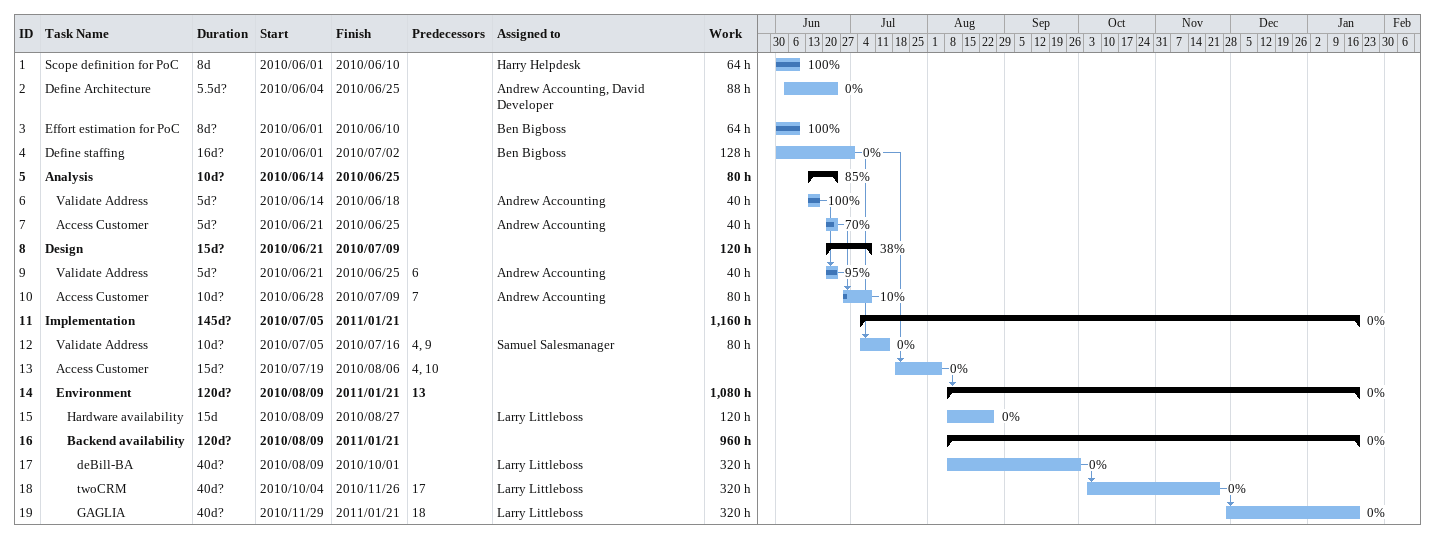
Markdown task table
| ID | Level | Task | Duration | Start | Finish | Predecessors | Resources | % complete | Work (h) |
|---|---|---|---|---|---|---|---|---|---|
| 1 | 1 | Scope definition for PoC | 8d | 2010-06-01 | 2010-06-10 |  | Harry Helpdesk | 100 | 64 |
| 2 | 1 | Define Architecture | 5.5d? | 2010-06-04 | 2010-06-25 |  | Andrew Accounting, David Developer | 0 | 88 |
| 3 | 1 | Effort estimation for PoC | 8d? | 2010-06-01 | 2010-06-10 |  | Ben Bigboss | 100 | 64 |
| 4 | 1 | Define staffing | 16d? | 2010-06-01 | 2010-07-02 |  | Ben Bigboss | 0 | 128 |
| 5 | 1 | **Analysis** | 10d? | 2010-06-14 | 2010-06-25 |  |  | 85 | 80 |
| 6 | 2 | Validate Address | 5d? | 2010-06-14 | 2010-06-18 |  | Andrew Accounting | 100 | 40 |
| 7 | 2 | Access Customer | 5d? | 2010-06-21 | 2010-06-25 |  | Andrew Accounting | 70 | 40 |
| 8 | 1 | **Design** | 15d? | 2010-06-21 | 2010-07-09 |  |  | 38 | 120 |
| 9 | 2 | Validate Address | 5d? | 2010-06-21 | 2010-06-25 | 6 | Andrew Accounting | 95 | 40 |
| 10 | 2 | Access Customer | 10d? | 2010-06-28 | 2010-07-09 | 7 | Andrew Accounting | 10 | 80 |
| 11 | 1 | **Implementation** | 145d? | 2010-07-05 | 2011-01-21 |  |  | 0 | 1160 |
| 12 | 2 | Validate Address | 10d? | 2010-07-05 | 2010-07-16 | 4, 9 | Samuel Salesmanager | 0 | 80 |
| 13 | 2 | Access Customer | 15d? | 2010-07-19 | 2010-08-06 | 4, 10 |  | 0 |  |
| 14 | 2 | **Environment** | 120d? | 2010-08-09 | 2011-01-21 | 13 |  | 0 | 1080 |
| 15 | 3 | Hardware availability | 15d | 2010-08-09 | 2010-08-27 |  | Larry Littleboss | 0 | 120 |
| 16 | 3 | **Backend availability** | 120d? | 2010-08-09 | 2011-01-21 |  |  | 0 | 960 |
| 17 | 4 | deBill-BA | 40d? | 2010-08-09 | 2010-10-01 |  | Larry Littleboss | 0 | 320 |
| 18 | 4 | twoCRM | 40d? | 2010-10-04 | 2010-11-26 | 17 | Larry Littleboss | 0 | 320 |
| 19 | 4 | GAGLIA | 40d? | 2010-11-29 | 2011-01-21 | 18 | Larry Littleboss | 0 | 320 |
